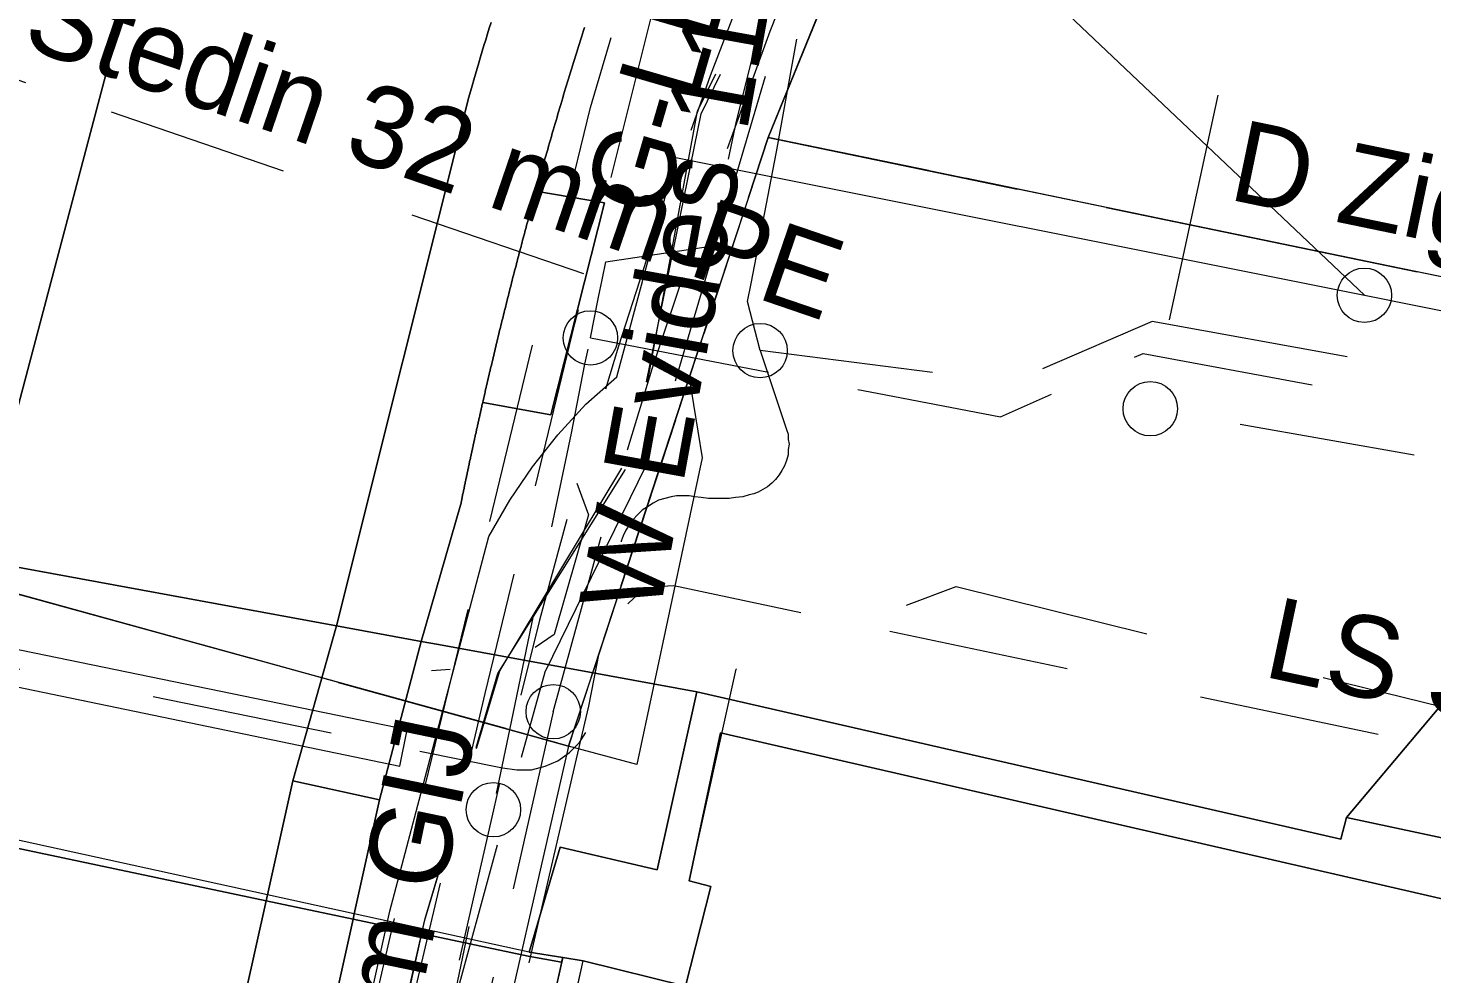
# Model space of a CAD drawing. Header units: metres. Extents: x 104718 to 105139, y 425172 to 425468.
# Drawn here: x 104802.12 to 104817.59, y 425290.49 to 425300.92 of the extents above; entities that cross this region are included whole.
import ezdxf
from ezdxf.enums import TextEntityAlignment as Align

# ---------------------------------------------------------------- set-up
doc = ezdxf.new("R2010")
doc.units = ezdxf.units.M
doc.header["$MEASUREMENT"] = 0
for name, pattern in [('IE-TERREINAFSCHEIDING_KUNSTMATIG-SO', [10, 4, 4, -2]), ('KG-PERCEEL-SO', [19, 5.5, -4, 5.5, -4]), ('KL-GAS_LD-SO', [13, 4, -2, 4, -3]), ('KL-LS-SO', [13, 4, -2, 4, -3]), ('KL-MS-SO', [13, 4, -2, 4, -3]), ('KL-TELECOM-SO', [9, 7, -2]), ('KL-WATER-SO', [9.5, 7, -2.5]), ('RI-GWA-SO', [18.45, 6, -1.8, 1.75, -1.8, 1.75, -1.8, 1.75, -1.8])]:
    doc.linetypes.add(name, pattern=pattern)
for name, color, linetype, lineweight in [('B-OI-KL-DATA_HULPSTUK-S', 90, 'Continuous', 18), ('B-OI-KL-DATA_MANTELBUIS-G', 90, 'Continuous', 18), ('B-OI-KL-DATA_TELECOM-G', 90, 'KL-TELECOM-SO', 18), ('B-OI-KL-DATA_TELECOM-T', 90, 'KL-TELECOM-SO', 18), ('B-OI-KL-ET_HULPSTUK-S', 10, 'Continuous', 18), ('B-OI-KL-ET_LS-G', 190, 'KL-LS-SO', 18), ('B-OI-KL-ET_LS-T', 190, 'KL-LS-SO', 18), ('B-OI-KL-ET_MANTELBUIS-G', 10, 'Continuous', 18), ('B-OI-KL-ET_MS-G', 130, 'KL-MS-SO', 18), ('B-OI-KL-GAS_HULPSTUK-S', 30, 'Continuous', 18), ('B-OI-KL-GAS_LD-G', 50, 'KL-GAS_LD-SO', 18), ('B-OI-KL-GAS_LD-T', 50, 'KL-GAS_LD-SO', 18), ('B-OI-KL-WATER_HULPSTUK-S', 170, 'Continuous', 18), ('B-OI-KL-WATER_TRANSPORTLEIDING-G', 170, 'KL-WATER-SO', 18), ('B-OI-KL-WATER_TRANSPORTLEIDING-T', 170, 'KL-WATER-SO', 18), ('B-OI-RI-GWA_RIOOLLEIDING-G', 30, 'RI-GWA-SO', 18), ('B-OI-RI-GWA_RIOOLPUT-S', 30, 'Continuous', 18), ('B-XX-GK-KADEMUUR-G', 150, 'Continuous', 18), ('B-XX-IE-TERREINAFSCHEIDING_KUNSTMATIG_MUUR-G', 90, 'IE-TERREINAFSCHEIDING_KUNSTMATIG-SO', 18), ('B-XX-KG-GRENS_PERCEEL-G', 150, 'KG-PERCEEL-SO', 18), ('B-XX-KW-KUNSTWERK_DEK-G', 170, 'Continuous', 18), ('B-XX-OG-WATER_RIVIER-G', 130, 'Continuous', 18), ('B-XX-VH-OPENVERHARDING-G', 90, 'Continuous', 18), ('B-XX-VH-OPENVERHARDING_SIERBESTRATING-G', 90, 'Continuous', 18), ('B-XX-VH-OPENVERHARDING_STRAATBAKSTEEN-G', 90, 'Continuous', 18)]:
    doc.layers.add(name, color=color, linetype=linetype, lineweight=lineweight)

msp = doc.modelspace()

# ---------------------------------------------------------------- linework, layer by layer
at = {"layer": 'B-OI-KL-DATA_HULPSTUK-S'}
msp.add_circle((104816.85, 425297.97), 0.3, dxfattribs=at)
msp.add_circle((104816.85, 425297.97), 0.3, dxfattribs=at)
msp.add_circle((104816.85, 425297.97), 0.3, dxfattribs=at)
at = {"layer": 'B-OI-KL-DATA_MANTELBUIS-G', "ltscale": 0.5, "flags": 128}
for points in [[(104812.76, 425301.85), (104816.85, 425297.97)], [(104810.91, 425301.26), (104810.28, 425299.71)], [(104810.28, 425299.71), (104809.41, 425297.06)], [(104824.37, 425296.79), (104810.28, 425299.71)], [(104803.6, 425279.89), (104806.11, 425291.18), (104807.2, 425295.31), (104807.43, 425295.71), (104807.68, 425296.08), (104807.96, 425296.43), (104808.27, 425296.77), (104808.61, 425297.07), (104809.26, 425299.49), (104816.85, 425297.97)], [(104816.85, 425297.97), (104822.47, 425296.84), (104834.35, 425294.46)], [(104809.41, 425297.06), (104809.55, 425296.18), (104808.83, 425292.8), (104808.08, 425293)], [(104809.41, 425297.06), (104808.08, 425293)], [(104807.62, 425293.13), (104800.55, 425295.08)], [(104807.62, 425293.13), (104800.55, 425295.08)], [(104808.08, 425293), (104807.62, 425293.13)], [(104808.08, 425293), (104807.14, 425288.9)]]:
    msp.add_lwpolyline(points, dxfattribs=at)
at = {"layer": 'B-OI-KL-DATA_TELECOM-G', "ltscale": 0.5, "flags": 128}
for points in [[(104804.18, 425279.81), (104805.36, 425284.85), (104807.82, 425293.82), (104809.06, 425296.35), (104810.51, 425301.27), (104813.02, 425308.39), (104817.82, 425317.66), (104822.44, 425323.78), (104824.53, 425326.02), (104831.18, 425331.11), (104842.74, 425338.79), (104851.73, 425343.72), (104867.99, 425352.37), (104872.6, 425354.9), (104886.84, 425362.72), (104890.36, 425364.46), (104892.8, 425364.99), (104895.12, 425364.84), (104895.55, 425364.92), (104895.84, 425365.16), (104899.86, 425371.49)], [(104804.18, 425279.81), (104805.36, 425284.85), (104807.82, 425293.82), (104809.06, 425296.35), (104810.51, 425301.27), (104813.02, 425308.39), (104817.82, 425317.66), (104822.44, 425323.78), (104824.53, 425326.02), (104831.18, 425331.11), (104842.74, 425338.79), (104851.73, 425343.72), (104867.99, 425352.37), (104872.6, 425354.9), (104886.84, 425362.72), (104890.36, 425364.46), (104892.8, 425364.99), (104895.12, 425364.84), (104895.55, 425364.92), (104895.84, 425365.16), (104899.86, 425371.49)], [(104804.01, 425279.84), (104806.5, 425291.1), (104807.3, 425293.8), (104808.8, 425296.2), (104809.5, 425300), (104818.8, 425318.8), (104821.3, 425324), (104828.1, 425329.1), (104839.1, 425335.4), (104845.3, 425339.9), (104848.7, 425342.3), (104887, 425362.7), (104896.3, 425365), (104900.8, 425371.09)], [(104804.01, 425279.84), (104806.5, 425291.1), (104807.3, 425293.8), (104808.8, 425296.2), (104809.5, 425300), (104818.8, 425318.8), (104821.3, 425324), (104828.1, 425329.1), (104839.1, 425335.4), (104848.7, 425342.3), (104887, 425362.7), (104896.3, 425365), (104900.8, 425371.09)], [(104804.01, 425279.84), (104806.5, 425291.1), (104807.3, 425293.8), (104808.8, 425296.2), (104809.5, 425300), (104818.8, 425318.8), (104821.3, 425324), (104828.1, 425329.1), (104839.1, 425335.4), (104845.3, 425339.9), (104848.7, 425342.3), (104864, 425350.4), (104887, 425362.7), (104896.3, 425365), (104900.8, 425371.09)], [(104804.01, 425279.84), (104806.5, 425291.1), (104807.3, 425293.8), (104808.8, 425296.2), (104809.5, 425300), (104818.8, 425318.8), (104821.3, 425324), (104828.1, 425329.1), (104839.1, 425335.4), (104848.7, 425342.3), (104887, 425362.7), (104896.3, 425365), (104900.8, 425371.09)], [(104804.01, 425279.84), (104806.5, 425291.1), (104807.3, 425293.8), (104808.8, 425296.2), (104809.5, 425300), (104818.8, 425318.8), (104821.3, 425324), (104828.1, 425329.1), (104839.1, 425335.4), (104845.3, 425339.9), (104848.7, 425342.3), (104887, 425362.7), (104896.3, 425365), (104900.8, 425371.09)], [(104804.01, 425279.84), (104806.5, 425291.1), (104807.3, 425293.8), (104808.8, 425296.2), (104809.5, 425300), (104818.8, 425318.8), (104821.3, 425324), (104828.1, 425329.1), (104839.1, 425335.4), (104845.3, 425339.9), (104848.7, 425342.3), (104887, 425362.7), (104896.3, 425365), (104900.8, 425371.09)], [(104803.97, 425279.84), (104806.49, 425291.07), (104807.32, 425293.83), (104808.78, 425296.25), (104809.54, 425299.97), (104818.8, 425318.83), (104821.33, 425323.99), (104828.08, 425329.1), (104839.11, 425335.4), (104845.31, 425339.89), (104848.66, 425342.26), (104863.96, 425350.36), (104887.03, 425362.66), (104897.07, 425364.83), (104901.01, 425371)], [(104804.01, 425279.84), (104806.5, 425291.1), (104807.3, 425293.8), (104808.8, 425296.2), (104809.5, 425300), (104818.8, 425318.8), (104821.3, 425324), (104828.1, 425329.1), (104839.1, 425335.4), (104845.3, 425339.9), (104848.7, 425342.3), (104864, 425350.4), (104887, 425362.7), (104897.1, 425364.8), (104901.05, 425370.98)], [(104797.6, 425294.87), (104797.83, 425294.82), (104798.04, 425295.78), (104800.55, 425295.08), (104807.62, 425293.13), (104808.08, 425293), (104809.41, 425297.06), (104810.28, 425299.71), (104810.91, 425301.26), (104815.04, 425310.98), (104816.63, 425314.34), (104817.51, 425316.41), (104818.58, 425318.96), (104822.18, 425322.47), (104829.03, 425328.96), (104829.89, 425328.82), (104835.86, 425332.78), (104847.08, 425340.03), (104848.45, 425339.75), (104848.34, 425339.25)], [(104797.6, 425294.87), (104797.83, 425294.82), (104798.04, 425295.78), (104800.55, 425295.08), (104807.62, 425293.13), (104808.08, 425293), (104809.41, 425297.06), (104810.28, 425299.71), (104810.91, 425301.26), (104815.04, 425310.98), (104816.63, 425314.34), (104817.51, 425316.41), (104818.58, 425318.96), (104822.18, 425322.47), (104829.03, 425328.96), (104829.89, 425328.82), (104835.86, 425332.78), (104847.08, 425340.03), (104848.45, 425339.75), (104848.34, 425339.25)], [(104797.6, 425294.87), (104797.83, 425294.82), (104798.04, 425295.78), (104800.55, 425295.08), (104807.62, 425293.13), (104808.08, 425293), (104809.41, 425297.06), (104810.28, 425299.71), (104824.37, 425296.79), (104834.58, 425294.58), (104840.88, 425293.67), (104850.35, 425292.29), (104853.99, 425291.74), (104853.98, 425291.63), (104854.92, 425291.48), (104856.67, 425291.22), (104861.27, 425290.53), (104861.32, 425290.82)], [(104797.6, 425294.87), (104797.83, 425294.82), (104798.04, 425295.78), (104800.55, 425295.08), (104807.62, 425293.13), (104808.08, 425293), (104809.41, 425297.06), (104810.28, 425299.71), (104824.37, 425296.79), (104834.58, 425294.58), (104840.88, 425293.67), (104850.35, 425292.29), (104853.99, 425291.74), (104853.98, 425291.63), (104854.92, 425291.48), (104854.97, 425291.78)], [(104878.09, 425288.35), (104878.03, 425288.01), (104872.58, 425288.91), (104872.56, 425288.83), (104872.4, 425288.85), (104866.81, 425289.69), (104862.54, 425290.34), (104861.27, 425290.53), (104856.67, 425291.22), (104854.92, 425291.48), (104853.98, 425291.63), (104853.99, 425291.74), (104850.35, 425292.29), (104840.88, 425293.67), (104834.58, 425294.58), (104824.37, 425296.79), (104810.28, 425299.71), (104809.41, 425297.06), (104808.08, 425293), (104807.62, 425293.13), (104800.55, 425295.08), (104798.04, 425295.78), (104797.83, 425294.82), (104797.6, 425294.87)], [(104797.6, 425294.87), (104797.83, 425294.82), (104798.04, 425295.78), (104800.55, 425295.08), (104807.62, 425293.13), (104808.08, 425293), (104809.41, 425297.06), (104810.28, 425299.71), (104824.37, 425296.79), (104834.58, 425294.58), (104840.88, 425293.67), (104850.35, 425292.29), (104853.99, 425291.74), (104853.98, 425291.63), (104854.92, 425291.48), (104856.67, 425291.22), (104861.27, 425290.53), (104862.54, 425290.34), (104866.81, 425289.69), (104866.86, 425289.99)], [(104797.6, 425294.87), (104797.83, 425294.82), (104798.04, 425295.78), (104800.55, 425295.08), (104807.62, 425293.13), (104808.08, 425293), (104809.41, 425297.06), (104810.28, 425299.71), (104824.37, 425296.79), (104834.58, 425294.58), (104840.88, 425293.67), (104850.35, 425292.29), (104850.39, 425292.59)], [(104797.6, 425294.87), (104797.83, 425294.82), (104798.04, 425295.78), (104800.55, 425295.08), (104807.62, 425293.13), (104808.08, 425293), (104809.41, 425297.06), (104810.28, 425299.71), (104824.37, 425296.79), (104824.41, 425296.96)], [(104797.6, 425294.87), (104797.83, 425294.82), (104798.04, 425295.78), (104800.55, 425295.08), (104807.62, 425293.13), (104808.08, 425293), (104809.41, 425297.06), (104810.28, 425299.71), (104824.37, 425296.79), (104834.58, 425294.58), (104840.88, 425293.67), (104840.93, 425293.97)], [(104952.37, 425285.18), (104952.67, 425286.65), (104951.61, 425286.87), (104951.23, 425285), (104943.65, 425286.64), (104941.85, 425284.88), (104937.47, 425283.44), (104934.98, 425281.02), (104931.4, 425280.07), (104926.59, 425281.6), (104926.64, 425282.22), (104922.92, 425282.98), (104919.73, 425283.96), (104917.36, 425283.95), (104916.91, 425281.18), (104914.22, 425281.65), (104914.2, 425281.54), (104904.39, 425283.24), (104904.27, 425283.26), (104904.29, 425283.37), (104901.14, 425283.93), (104896.18, 425284.82), (104895.42, 425285.95), (104883.51, 425288.35), (104882.26, 425287.42), (104881.69, 425287.53), (104881.67, 425287.41), (104878.03, 425288.01), (104872.58, 425288.91), (104872.56, 425288.83), (104872.4, 425288.85), (104866.81, 425289.69), (104862.54, 425290.34), (104861.27, 425290.53), (104856.67, 425291.22), (104854.92, 425291.48), (104853.98, 425291.63), (104853.99, 425291.74), (104850.35, 425292.29), (104840.88, 425293.67), (104834.58, 425294.58), (104824.37, 425296.79), (104810.28, 425299.71), (104809.41, 425297.06), (104808.08, 425293), (104807.62, 425293.13), (104800.55, 425295.08), (104798.04, 425295.78), (104797.83, 425294.82), (104797.6, 425294.87)]]:
    msp.add_lwpolyline(points, dxfattribs=at)
at = {"layer": 'B-OI-KL-ET_HULPSTUK-S'}
for centre in [(104807.91, 425293.38), (104807.25, 425292.3)]:
    msp.add_circle(centre, 0.3, dxfattribs=at)
at = {"layer": 'B-OI-KL-ET_LS-G', "ltscale": 0.5, "flags": 128}
for points in [[(104807.91, 425293.38), (104808.43, 425295.28), (104809, 425297.16), (104809.63, 425299.03), (104810.3, 425300.88), (104811.02, 425302.71), (104811.8, 425304.52), (104812.62, 425306.3), (104813.49, 425308.07), (104817.3, 425314.08), (104819.76, 425318.71), (104820.84, 425320.38), (104821.25, 425320.87), (104821.56, 425321.23), (104821.74, 425321.39), (104821.96, 425321.5), (104822.19, 425321.55), (104822.43, 425321.55), (104823.36, 425321.44)], [(104812.8, 425307.58), (104812.1, 425306.18), (104811.43, 425304.75), (104810.8, 425303.31), (104810.2, 425301.86), (104809.64, 425300.39), (104809.11, 425298.9), (104808.63, 425297.41), (104808.17, 425295.9), (104807.76, 425294.39), (104807.38, 425292.87), (104807.25, 425292.3), (104804.74, 425281.2), (104804.42, 425279.78)], [(104799.18, 425296.01), (104798.79, 425295.6), (104798.64, 425294.94), (104798.64, 425294.8), (104798.69, 425294.67), (104798.78, 425294.56), (104798.91, 425294.49), (104807.35, 425292.76), (104807.51, 425292.74), (104807.67, 425292.74), (104807.82, 425292.78), (104807.96, 425292.84), (104808.09, 425292.93), (104808.2, 425293.04), (104808.28, 425293.17), (104808.33, 425293.31), (104808.63, 425294.39), (104808.72, 425294.56), (104808.86, 425294.69), (104809.04, 425294.76), (104809.24, 425294.77), (104827.15, 425290.99), (104827.35, 425291), (104827.54, 425291.08), (104827.69, 425291.22), (104827.79, 425291.4), (104828.47, 425294.76), (104828.5, 425294.87), (104828.56, 425294.96), (104828.64, 425295.05), (104828.74, 425295.11), (104828.84, 425295.16), (104828.96, 425295.19), (104829.08, 425295.19), (104829.2, 425295.18), (104831.74, 425294.66), (104833.84, 425294.24), (104834.32, 425294.14), (104838.54, 425293.5), (104840.43, 425293.22), (104847.7, 425292.12), (104848.54, 425292), (104849.19, 425291.9), (104855.36, 425290.97), (104855.91, 425290.88), (104861.68, 425290.01), (104862.58, 425289.87), (104869.3, 425288.83), (104876.52, 425287.7), (104876.69, 425287.68), (104879.74, 425287.2)], [(104808.17, 425295.9), (104808.3, 425295.55), (104807.92, 425294.23), (104807.42, 425293.89), (104806.57, 425293.83)], [(104807.91, 425293.38), (104804.82, 425279.73)]]:
    msp.add_lwpolyline(points, dxfattribs=at)
at = {"layer": 'B-OI-KL-ET_MANTELBUIS-G', "ltscale": 0.5, "flags": 128}
msp.add_lwpolyline([(104799.27, 425294.22), (104806.22, 425292.78), (104806.3, 425293.18), (104799.35, 425294.61), (104799.27, 425294.22)], dxfattribs=at)
at = {"layer": 'B-OI-KL-ET_MS-G', "ltscale": 0.5, "flags": 128}
for points in [[(104803.6, 425279.89), (104805.35, 425287.62), (104806.49, 425292.52), (104808.32, 425300.04), (104809.07, 425302.57), (104809.8, 425304.57), (104810.57, 425306.47), (104812, 425309.57), (104812.87, 425311.4), (104813.7, 425313.07), (104814.65, 425314.59), (104815.44, 425316.07), (104816.9, 425318.47), (104817.91, 425320.08), (104819.04, 425321.71), (104820.74, 425323.79), (104825.81, 425329.51), (104838.75, 425338.35), (104840.32, 425338.42), (104856.21, 425346.57), (104881.54, 425360.25), (104884.85, 425361.72), (104886.47, 425362.24), (104888.99, 425362.81), (104890.74, 425363.04), (104893.57, 425363.16), (104895.55, 425363.04), (104897.04, 425362.85), (104902.96, 425361.12), (104904.2, 425360.65), (104904.34, 425360.63), (104904.47, 425360.67), (104904.58, 425360.74), (104904.66, 425360.86), (104907.35, 425368.28)], [(104804.11, 425280.28), (104806.2, 425289.5), (104807.16, 425293.58), (104808.15, 425297.66), (104809.06, 425301.32), (104809.09, 425301.42), (104809.15, 425301.52), (104809.32, 425301.68), (104809.52, 425301.77), (104809.75, 425301.79), (104812.79, 425301.29)]]:
    msp.add_lwpolyline(points, dxfattribs=at)
at = {"layer": 'B-OI-KL-GAS_HULPSTUK-S'}
msp.add_circle((104808.32, 425297.5), 0.3, dxfattribs=at)
at = {"layer": 'B-OI-KL-GAS_LD-G', "ltscale": 0.5, "flags": 128}
for points in [[(104808.32, 425297.5), (104808.41, 425297.95), (104808.45, 425298.14), (104808.49, 425298.34), (104809.64, 425298.51), (104809.93, 425299.89), (104810.74, 425303.11), (104812.11, 425307.81)], [(104800.17, 425300.85), (104801.2, 425300.62), (104808.45, 425298.14)], [(104804.65, 425279.75), (104807.45, 425293.27), (104807.89, 425295.39), (104808.11, 425296.45), (104808.26, 425297.21), (104808.32, 425297.5)], [(104808.32, 425297.5), (104811.48, 425296.89)], [(104811.48, 425296.89), (104812.84, 425296.63), (104814.41, 425297.33), (104832.89, 425293.88), (104833.56, 425294.16), (104834.74, 425293.94), (104835.25, 425293.44), (104837.11, 425293.09), (104838.32, 425292.87), (104840.73, 425292.42), (104849.15, 425290.9), (104849.75, 425290.79), (104853.41, 425290.14), (104854.76, 425289.9), (104856.12, 425289.65), (104857.32, 425289.44), (104857.93, 425289.33), (104862.04, 425288.72), (104863.07, 425288.57), (104865.27, 425288.24), (104869.24, 425287.65), (104870.34, 425287.49), (104872.78, 425287.13), (104872.81, 425287.12), (104872.9, 425287.11), (104874.87, 425286.82), (104877.59, 425286.42), (104878.31, 425286.31), (104879.92, 425286.07), (104912.57, 425280.49), (104914.67, 425280.13), (104915.45, 425278.77), (104917.81, 425278.43), (104919.24, 425279.35), (104920.34, 425279.17), (104924.07, 425278.74), (104927.8, 425278.74), (104930.21, 425278.93), (104933.22, 425279.5), (104936.37, 425280.67), (104939.12, 425281.95), (104941.8, 425283.25), (104950.36, 425286.81), (104952.09, 425287.39), (104952.75, 425288.04)]]:
    msp.add_lwpolyline(points, dxfattribs=at)
at = {"layer": 'B-OI-KL-WATER_HULPSTUK-S'}
msp.add_circle((104810.19, 425297.36), 0.3, dxfattribs=at)
at = {"layer": 'B-OI-KL-WATER_TRANSPORTLEIDING-G', "ltscale": 0.5, "flags": 128}
for points in [[(104810.19, 425297.36), (104810.05, 425297.9), (104810.09, 425298.1), (104810.37, 425299.55), (104810.73, 425301.54), (104810.74, 425301.58), (104810.75, 425301.63), (104810.76, 425301.67), (104810.77, 425301.71), (104810.79, 425301.77), (104810.8, 425301.84), (104810.82, 425301.9), (104810.83, 425301.97), (104810.96, 425302.47), (104811.09, 425302.98), (104811.23, 425303.48), (104811.37, 425303.98), (104811.52, 425304.48), (104811.67, 425304.98), (104811.83, 425305.48), (104811.99, 425305.97)], [(104849.36, 425291.27), (104848.96, 425291.36), (104847.79, 425291.62), (104841.38, 425292.79), (104841.04, 425292.85), (104834.56, 425294.03), (104826.91, 425295.43), (104822.36, 425296.26), (104814.51, 425297.68), (104812.96, 425297.01), (104810.19, 425297.36)], [(104810.19, 425297.36), (104810.48, 425296.49), (104810.5, 425296.44), (104810.5, 425296.38), (104810.51, 425296.33), (104810.5, 425296.27), (104810.5, 425296.21), (104810.48, 425296.15), (104810.46, 425296.09), (104810.43, 425296.04), (104810.4, 425295.99), (104810.36, 425295.94), (104810.32, 425295.9), (104810.27, 425295.86), (104810.22, 425295.83), (104810.17, 425295.8), (104810.12, 425295.78), (104810.07, 425295.77), (104810, 425295.75), (104809.92, 425295.74), (104809.85, 425295.73), (104809.77, 425295.73), (104809.7, 425295.73), (104809.62, 425295.73), (104809.54, 425295.74), (104809.47, 425295.75), (104809.41, 425295.76), (104809.34, 425295.76), (104809.27, 425295.76), (104809.21, 425295.75), (104809.14, 425295.73), (104809.07, 425295.71), (104809.01, 425295.68), (104808.95, 425295.64), (104808.89, 425295.6), (104808.84, 425295.55), (104808.79, 425295.5), (104808.75, 425295.44), (104808.71, 425295.38), (104808.68, 425295.32), (104808.66, 425295.26), (104808.64, 425295.2), (104808.59, 425294.96), (104808.42, 425294.06), (104808.3, 425293.44), (104808.2, 425293.02), (104807.19, 425288.68), (104806.25, 425284.48), (104805.27, 425280.08), (104805.17, 425279.69)]]:
    msp.add_lwpolyline(points, dxfattribs=at)
at = {"layer": 'B-OI-RI-GWA_RIOOLLEIDING-G', "ltscale": 0.5, "flags": 128}
for points in [[(104817.19, 425309.19), (104814.7, 425297.7)], [(104815.48, 425296.55), (104817.4, 425296.21)]]:
    msp.add_lwpolyline(points, dxfattribs=at)
at = {"layer": 'B-OI-RI-GWA_RIOOLPUT-S'}
msp.add_circle((104814.49, 425296.72), 0.3, dxfattribs=at)
at = {"layer": 'B-XX-GK-KADEMUUR-G', "ltscale": 0.5}
msp.add_lwpolyline([(104829.726, 425289.427), (104816.653, 425292.214), (104816.591, 425291.976), (104809.492, 425293.598), (104809.054, 425291.638), (104807.985, 425291.887), (104807.645, 425290.729), (104808.015, 425290.67), (104808.24, 425290.634), (104809.368, 425290.354), (104809.648, 425291.453), (104809.41, 425291.515), (104809.755, 425293.149), (104818.696, 425291.091), (104830.086, 425288.775)], dxfattribs=at)
at = {"layer": 'B-XX-IE-TERREINAFSCHEIDING_KUNSTMATIG_MUUR-G', "ltscale": 0.5}
msp.add_lwpolyline([(104805.598, 425279.821), (104805.804, 425279.761), (104808.24, 425290.634), (104808.015, 425290.67)], close=True, dxfattribs=at)
at = {"layer": 'B-XX-KG-GRENS_PERCEEL-G', "ltscale": 0.5, "flags": 128}
msp.add_lwpolyline([(104806.641, 425283.499), (104808.24, 425290.634), (104809.368, 425290.354), (104809.648, 425291.453), (104809.41, 425291.515), (104809.925, 425293.849), (104812.351, 425294.759), (104831.847, 425289.935), (104856.638, 425284.312), (104879.848, 425280.27), (104890.222, 425278.162), (104912.024, 425276.053), (104934.144, 425274.314), (104935.358, 425274.213), (104935.189, 425272.732), (104943.29, 425271.896)], dxfattribs=at)
at = {"layer": 'B-XX-KW-KUNSTWERK_DEK-G', "ltscale": 0.5}
msp.add_lwpolyline([(104795.465, 425281.983), (104795.791, 425281.89), (104797.457, 425281.525), (104798.425, 425281.313), (104802.33, 425280.457), (104803.294, 425280.245), (104805.179, 425279.827), (104805.565, 425279.674), (104805.598, 425279.821), (104805.804, 425279.761), (104808.24, 425290.634), (104808.015, 425290.67), (104807.645, 425290.729), (104805.717, 425291.152), (104804.76, 425291.361), (104800.854, 425292.217), (104799.909, 425292.425), (104797.901, 425292.856), (104797.752, 425292.917), (104795.257, 425282.074)], close=True, dxfattribs=at)
at = {"layer": 'B-XX-OG-WATER_RIVIER-G', "ltscale": 0.5}
msp.add_lwpolyline([(104830.086, 425288.775), (104818.696, 425291.091), (104809.755, 425293.149), (104809.41, 425291.515), (104809.648, 425291.453), (104809.368, 425290.354), (104808.24, 425290.634), (104808.015, 425290.67), (104808.002, 425290.618), (104807.633, 425290.684), (104805.704, 425291.092), (104804.745, 425291.294), (104800.833, 425292.122), (104799.886, 425292.322), (104797.495, 425281.692)], dxfattribs=at)
at = {"layer": 'B-XX-VH-OPENVERHARDING-G', "ltscale": 0.5}
for points in [[(104807.719, 425299.116), (104807.713, 425299.093), (104807.706, 425299.069), (104807.7, 425299.046), (104807.693, 425299.022), (104807.687, 425298.999), (104807.68, 425298.976), (104807.674, 425298.952), (104807.668, 425298.929), (104807.661, 425298.906), (104807.655, 425298.882), (104807.649, 425298.859), (104807.642, 425298.835), (104807.636, 425298.812), (104807.63, 425298.788), (104807.623, 425298.765), (104807.617, 425298.742), (104807.611, 425298.718), (104807.604, 425298.695), (104807.598, 425298.671), (104807.592, 425298.648), (104807.586, 425298.624), (104807.58, 425298.601), (104807.573, 425298.578), (104807.567, 425298.554), (104807.561, 425298.531), (104807.555, 425298.507), (104807.549, 425298.484), (104807.542, 425298.46), (104807.536, 425298.437), (104807.53, 425298.413), (104807.524, 425298.39), (104807.518, 425298.366), (104807.512, 425298.343), (104807.506, 425298.32), (104807.5, 425298.296), (104807.494, 425298.273), (104807.487, 425298.249), (104807.481, 425298.226), (104807.475, 425298.202), (104807.469, 425298.179), (104807.463, 425298.155), (104807.457, 425298.132), (104807.451, 425298.108), (104807.445, 425298.085), (104807.439, 425298.061), (104807.433, 425298.038), (104807.427, 425298.014), (104807.421, 425297.991), (104807.416, 425297.967), (104807.41, 425297.944), (104807.404, 425297.92), (104807.398, 425297.897), (104807.392, 425297.873), (104807.386, 425297.85), (104807.38, 425297.826), (104807.374, 425297.802), (104807.369, 425297.779), (104807.363, 425297.755), (104807.357, 425297.732), (104807.351, 425297.708), (104807.345, 425297.685), (104807.339, 425297.661), (104807.334, 425297.638), (104807.328, 425297.614), (104807.322, 425297.591), (104807.316, 425297.567), (104807.311, 425297.543), (104807.305, 425297.52), (104807.299, 425297.496), (104807.294, 425297.473), (104807.288, 425297.449), (104807.282, 425297.426), (104807.277, 425297.402), (104807.271, 425297.378), (104807.265, 425297.355), (104807.26, 425297.331), (104807.254, 425297.308), (104807.248, 425297.284), (104807.243, 425297.26), (104807.237, 425297.237), (104807.232, 425297.213), (104807.226, 425297.19), (104807.22, 425297.166), (104807.215, 425297.142), (104807.209, 425297.119), (104807.204, 425297.095), (104807.198, 425297.072), (104807.193, 425297.048), (104807.187, 425297.024), (104807.182, 425297.001), (104807.176, 425296.977), (104807.171, 425296.953), (104807.165, 425296.93), (104807.16, 425296.906), (104807.155, 425296.883), (104807.149, 425296.859), (104807.144, 425296.835), (104807.138, 425296.812), (104807.133, 425296.788), (104807.133, 425296.788), (104807.882, 425296.654), (104808.476, 425298.988)], [(104800.833, 425292.122), (104804.745, 425291.294), (104804.76, 425291.361), (104805.04, 425292.62), (104805.523, 425294.326), (104801.561, 425295.055), (104801.14, 425293.502), (104800.854, 425292.217)], [(104805.996, 425292.409), (104806.456, 425294.155), (104805.523, 425294.326), (104805.04, 425292.62)], [(104805.996, 425292.409), (104805.717, 425291.152), (104805.704, 425291.092), (104807.633, 425290.684), (104808.002, 425290.618), (104808.015, 425290.67), (104807.645, 425290.729), (104807.985, 425291.887), (104809.054, 425291.638), (104809.492, 425293.598), (104806.645, 425294.121), (104806.456, 425294.155)], [(104805.996, 425292.409), (104805.04, 425292.62), (104804.76, 425291.361), (104804.745, 425291.294), (104805.704, 425291.092), (104805.717, 425291.152)], [(104800.833, 425292.122), (104798.46, 425281.469), (104798.425, 425281.313), (104802.33, 425280.457), (104802.355, 425280.57), (104804.745, 425291.294), (104804.76, 425291.361), (104800.854, 425292.217)], [(104802.355, 425280.57), (104802.33, 425280.457), (104803.294, 425280.245), (104803.317, 425280.348), (104805.704, 425291.092), (104805.717, 425291.152), (104804.76, 425291.361), (104804.745, 425291.294)], [(104808.015, 425290.67), (104807.645, 425290.729), (104805.717, 425291.152), (104805.704, 425291.092), (104803.317, 425280.348), (104803.294, 425280.245), (104805.179, 425279.827), (104805.565, 425279.674), (104805.598, 425279.821)]]:
    msp.add_lwpolyline(points, close=True, dxfattribs=at)
msp.add_lwpolyline([(104854.037, 425292.032), (104847.836, 425292.983), (104834.636, 425294.872), (104822.573, 425297.333), (104821.176, 425297.586), (104816.653, 425292.214), (104829.726, 425289.427), (104830.039, 425290.913), (104830.495, 425290.82), (104830.74, 425292.012), (104832.092, 425291.742), (104831.845, 425290.542), (104835.833, 425289.721), (104840.31, 425288.688), (104840.605, 425289.968), (104842.106, 425289.622), (104841.811, 425288.342), (104850.059, 425286.439), (104850.352, 425287.711), (104851.914, 425287.367), (104851.617, 425286.08), (104853.003, 425285.76), (104859.815, 425284.336)], dxfattribs=at)
at = {"layer": 'B-XX-VH-OPENVERHARDING_SIERBESTRATING-G', "ltscale": 0.5}
msp.add_lwpolyline([(104803.197, 425301.225), (104801.561, 425295.055), (104805.523, 425294.326), (104806.979, 425300.153), (104806.979, 425300.153), (104806.997, 425300.216), (104807.016, 425300.28), (104807.034, 425300.343), (104807.053, 425300.407), (104807.072, 425300.47), (104807.091, 425300.533), (104807.109, 425300.597), (104807.128, 425300.66), (104807.147, 425300.723), (104807.167, 425300.787), (104807.186, 425300.85), (104807.205, 425300.913), (104807.225, 425300.976)], dxfattribs=at)
at = {"layer": 'B-XX-VH-OPENVERHARDING_STRAATBAKSTEEN-G', "ltscale": 0.5}
for points in [[(104801.561, 425295.055), (104803.197, 425301.225)], [(104807.225, 425300.976), (104807.205, 425300.913), (104807.186, 425300.85), (104807.167, 425300.787), (104807.147, 425300.723), (104807.128, 425300.66), (104807.109, 425300.597), (104807.091, 425300.533), (104807.072, 425300.47), (104807.053, 425300.407), (104807.034, 425300.343), (104807.016, 425300.28), (104806.997, 425300.216), (104806.979, 425300.153), (104806.979, 425300.153), (104805.523, 425294.326), (104806.456, 425294.155), (104806.889, 425295.657), (104806.889, 425295.657), (104806.891, 425295.668), (104806.894, 425295.68), (104806.896, 425295.691), (104806.898, 425295.703), (104806.901, 425295.714), (104806.903, 425295.726), (104806.905, 425295.737), (104806.908, 425295.749), (104806.91, 425295.76), (104806.912, 425295.771), (104806.915, 425295.783), (104806.917, 425295.794), (104806.92, 425295.806), (104806.922, 425295.817), (104806.924, 425295.829), (104806.927, 425295.84), (104806.929, 425295.852), (104806.931, 425295.863), (104806.934, 425295.874), (104806.936, 425295.886), (104806.939, 425295.897), (104806.941, 425295.909), (104806.943, 425295.92), (104806.946, 425295.932), (104806.948, 425295.943), (104806.951, 425295.955), (104806.953, 425295.966), (104806.955, 425295.977), (104806.958, 425295.989), (104806.96, 425296), (104806.963, 425296.012), (104806.965, 425296.023), (104806.968, 425296.035), (104806.97, 425296.046), (104806.972, 425296.057), (104806.975, 425296.069), (104806.977, 425296.08), (104806.98, 425296.092), (104806.982, 425296.103), (104806.985, 425296.115), (104806.987, 425296.126), (104806.989, 425296.137), (104806.992, 425296.149), (104806.994, 425296.16), (104806.997, 425296.172), (104806.999, 425296.183), (104807.002, 425296.195), (104807.004, 425296.206), (104807.007, 425296.217), (104807.009, 425296.229), (104807.012, 425296.24), (104807.014, 425296.252), (104807.016, 425296.263), (104807.019, 425296.275), (104807.021, 425296.286), (104807.024, 425296.297), (104807.026, 425296.309), (104807.029, 425296.32), (104807.031, 425296.332), (104807.034, 425296.343), (104807.036, 425296.355), (104807.039, 425296.366), (104807.041, 425296.377), (104807.044, 425296.389), (104807.046, 425296.4), (104807.049, 425296.412), (104807.051, 425296.423), (104807.054, 425296.434), (104807.056, 425296.446), (104807.059, 425296.457), (104807.061, 425296.469), (104807.064, 425296.48), (104807.066, 425296.492), (104807.069, 425296.503), (104807.072, 425296.514), (104807.074, 425296.526), (104807.077, 425296.537), (104807.079, 425296.549), (104807.082, 425296.56), (104807.084, 425296.571), (104807.087, 425296.583), (104807.089, 425296.594), (104807.092, 425296.606), (104807.094, 425296.617), (104807.097, 425296.628), (104807.1, 425296.64), (104807.102, 425296.651), (104807.105, 425296.663), (104807.107, 425296.674), (104807.11, 425296.685), (104807.112, 425296.697), (104807.115, 425296.708), (104807.117, 425296.72), (104807.12, 425296.731), (104807.123, 425296.742), (104807.125, 425296.754), (104807.128, 425296.765), (104807.13, 425296.777), (104807.133, 425296.788), (104807.133, 425296.788), (104807.138, 425296.812), (104807.144, 425296.835), (104807.149, 425296.859), (104807.155, 425296.883), (104807.16, 425296.906), (104807.165, 425296.93), (104807.171, 425296.953), (104807.176, 425296.977), (104807.182, 425297.001), (104807.187, 425297.024), (104807.193, 425297.048), (104807.198, 425297.072), (104807.204, 425297.095), (104807.209, 425297.119), (104807.215, 425297.142), (104807.22, 425297.166), (104807.226, 425297.19), (104807.232, 425297.213), (104807.237, 425297.237), (104807.243, 425297.26), (104807.248, 425297.284), (104807.254, 425297.308), (104807.26, 425297.331), (104807.265, 425297.355), (104807.271, 425297.378), (104807.277, 425297.402), (104807.282, 425297.426), (104807.288, 425297.449), (104807.294, 425297.473), (104807.299, 425297.496), (104807.305, 425297.52), (104807.311, 425297.543), (104807.316, 425297.567), (104807.322, 425297.591), (104807.328, 425297.614), (104807.334, 425297.638), (104807.339, 425297.661), (104807.345, 425297.685), (104807.351, 425297.708), (104807.357, 425297.732), (104807.363, 425297.755), (104807.369, 425297.779), (104807.374, 425297.802), (104807.38, 425297.826), (104807.386, 425297.85), (104807.392, 425297.873), (104807.398, 425297.897), (104807.404, 425297.92), (104807.41, 425297.944), (104807.416, 425297.967), (104807.421, 425297.991), (104807.427, 425298.014), (104807.433, 425298.038), (104807.439, 425298.061), (104807.445, 425298.085), (104807.451, 425298.108), (104807.457, 425298.132), (104807.463, 425298.155), (104807.469, 425298.179), (104807.475, 425298.202), (104807.481, 425298.226), (104807.487, 425298.249), (104807.494, 425298.273), (104807.5, 425298.296), (104807.506, 425298.32), (104807.512, 425298.343), (104807.518, 425298.366), (104807.524, 425298.39), (104807.53, 425298.413), (104807.536, 425298.437), (104807.542, 425298.46), (104807.549, 425298.484), (104807.555, 425298.507), (104807.561, 425298.531), (104807.567, 425298.554), (104807.573, 425298.578), (104807.58, 425298.601), (104807.586, 425298.624), (104807.592, 425298.648), (104807.598, 425298.671), (104807.604, 425298.695), (104807.611, 425298.718), (104807.617, 425298.742), (104807.623, 425298.765), (104807.63, 425298.788), (104807.636, 425298.812), (104807.642, 425298.835), (104807.649, 425298.859), (104807.655, 425298.882), (104807.661, 425298.906), (104807.668, 425298.929), (104807.674, 425298.952), (104807.68, 425298.976), (104807.687, 425298.999), (104807.693, 425299.022), (104807.7, 425299.046), (104807.706, 425299.069), (104807.713, 425299.093), (104807.719, 425299.116), (104807.719, 425299.116), (104807.729, 425299.152), (104807.739, 425299.187), (104807.749, 425299.223), (104807.759, 425299.258), (104807.768, 425299.294), (104807.778, 425299.329), (104807.788, 425299.365), (104807.798, 425299.401), (104807.808, 425299.436), (104807.819, 425299.472), (104807.829, 425299.507), (104807.839, 425299.543), (104807.849, 425299.578), (104807.859, 425299.614), (104807.869, 425299.649), (104807.88, 425299.685), (104807.89, 425299.72), (104807.9, 425299.756), (104807.91, 425299.791), (104807.921, 425299.827), (104807.931, 425299.862), (104807.941, 425299.897), (104807.952, 425299.933), (104807.962, 425299.968), (104807.973, 425300.004), (104807.983, 425300.039), (104807.994, 425300.074), (104808.004, 425300.11), (104808.015, 425300.145), (104808.025, 425300.181), (104808.036, 425300.216), (104808.046, 425300.251), (104808.057, 425300.287), (104808.068, 425300.322), (104808.078, 425300.357), (104808.089, 425300.393), (104808.1, 425300.428), (104808.111, 425300.463), (104808.122, 425300.499), (104808.132, 425300.534), (104808.143, 425300.569), (104808.154, 425300.605), (104808.165, 425300.64), (104808.176, 425300.675), (104808.187, 425300.711), (104808.198, 425300.746), (104808.209, 425300.781), (104808.22, 425300.816), (104808.231, 425300.851), (104808.242, 425300.887), (104808.253, 425300.922)], [(104808.253, 425300.922), (104808.242, 425300.887), (104808.231, 425300.851), (104808.22, 425300.816), (104808.209, 425300.781), (104808.198, 425300.746), (104808.187, 425300.711), (104808.176, 425300.675), (104808.165, 425300.64), (104808.154, 425300.605), (104808.143, 425300.569), (104808.132, 425300.534), (104808.122, 425300.499), (104808.111, 425300.463), (104808.1, 425300.428), (104808.089, 425300.393), (104808.078, 425300.357), (104808.068, 425300.322), (104808.057, 425300.287), (104808.046, 425300.251), (104808.036, 425300.216), (104808.025, 425300.181), (104808.015, 425300.145), (104808.004, 425300.11), (104807.994, 425300.074), (104807.983, 425300.039), (104807.973, 425300.004), (104807.962, 425299.968), (104807.952, 425299.933), (104807.941, 425299.897), (104807.931, 425299.862), (104807.921, 425299.827), (104807.91, 425299.791), (104807.9, 425299.756), (104807.89, 425299.72), (104807.88, 425299.685), (104807.869, 425299.649), (104807.859, 425299.614), (104807.849, 425299.578), (104807.839, 425299.543), (104807.829, 425299.507), (104807.819, 425299.472), (104807.808, 425299.436), (104807.798, 425299.401), (104807.788, 425299.365), (104807.778, 425299.329), (104807.768, 425299.294), (104807.759, 425299.258), (104807.749, 425299.223), (104807.739, 425299.187), (104807.729, 425299.152), (104807.719, 425299.116), (104807.719, 425299.116), (104808.476, 425298.988), (104807.882, 425296.654), (104807.133, 425296.788), (104807.133, 425296.788), (104807.13, 425296.777), (104807.128, 425296.765), (104807.125, 425296.754), (104807.123, 425296.742), (104807.12, 425296.731), (104807.117, 425296.72), (104807.115, 425296.708), (104807.112, 425296.697), (104807.11, 425296.685), (104807.107, 425296.674), (104807.105, 425296.663), (104807.102, 425296.651), (104807.1, 425296.64), (104807.097, 425296.628), (104807.094, 425296.617), (104807.092, 425296.606), (104807.089, 425296.594), (104807.087, 425296.583), (104807.084, 425296.571), (104807.082, 425296.56), (104807.079, 425296.549), (104807.077, 425296.537), (104807.074, 425296.526), (104807.072, 425296.514), (104807.069, 425296.503), (104807.066, 425296.492), (104807.064, 425296.48), (104807.061, 425296.469), (104807.059, 425296.457), (104807.056, 425296.446), (104807.054, 425296.434), (104807.051, 425296.423), (104807.049, 425296.412), (104807.046, 425296.4), (104807.044, 425296.389), (104807.041, 425296.377), (104807.039, 425296.366), (104807.036, 425296.355), (104807.034, 425296.343), (104807.031, 425296.332), (104807.029, 425296.32), (104807.026, 425296.309), (104807.024, 425296.297), (104807.021, 425296.286), (104807.019, 425296.275), (104807.016, 425296.263), (104807.014, 425296.252), (104807.012, 425296.24), (104807.009, 425296.229), (104807.007, 425296.217), (104807.004, 425296.206), (104807.002, 425296.195), (104806.999, 425296.183), (104806.997, 425296.172), (104806.994, 425296.16), (104806.992, 425296.149), (104806.989, 425296.137), (104806.987, 425296.126), (104806.985, 425296.115), (104806.982, 425296.103), (104806.98, 425296.092), (104806.977, 425296.08), (104806.975, 425296.069), (104806.972, 425296.057), (104806.97, 425296.046), (104806.968, 425296.035), (104806.965, 425296.023), (104806.963, 425296.012), (104806.96, 425296), (104806.958, 425295.989), (104806.955, 425295.977), (104806.953, 425295.966), (104806.951, 425295.955), (104806.948, 425295.943), (104806.946, 425295.932), (104806.943, 425295.92), (104806.941, 425295.909), (104806.939, 425295.897), (104806.936, 425295.886), (104806.934, 425295.874), (104806.931, 425295.863), (104806.929, 425295.852), (104806.927, 425295.84), (104806.924, 425295.829), (104806.922, 425295.817), (104806.92, 425295.806), (104806.917, 425295.794), (104806.915, 425295.783), (104806.912, 425295.771), (104806.91, 425295.76), (104806.908, 425295.749), (104806.905, 425295.737), (104806.903, 425295.726), (104806.901, 425295.714), (104806.898, 425295.703), (104806.896, 425295.691), (104806.894, 425295.68), (104806.891, 425295.668), (104806.889, 425295.657), (104806.889, 425295.657), (104806.456, 425294.155), (104806.645, 425294.121), (104809.492, 425293.598), (104816.591, 425291.976), (104816.653, 425292.214), (104821.176, 425297.586)]]:
    msp.add_lwpolyline(points, dxfattribs=at)

# ---------------------------------------------------------------- texts
at = {"layer": 'B-OI-KL-DATA_TELECOM-T'}
msp.add_text('D Ziggo', height=0.9, rotation=348.2918, dxfattribs=at).set_placement((104817.489, 425299.043), align=Align.MIDDLE_CENTER)
at = {"layer": 'B-OI-KL-ET_LS-T'}
msp.add_text('LS Stedin', height=0.9, rotation=348.0823, dxfattribs=at).set_placement((104818.362, 425293.673), align=Align.MIDDLE_CENTER)
at = {"layer": 'B-OI-KL-GAS_LD-T'}
for s, rotation, p in [('G-LD Stedin 160 mm PVC', 73.7492, (104810.647, 425305.687)), ('G-LD Stedin 32 mm PE', 341.1158, (104805.087, 425300.146)), ('G-LD Stedin 174 mm GIJ', 78.2994, (104805.257, 425286.674))]:
    msp.add_text(s, height=0.9, rotation=rotation, dxfattribs=at).set_placement(p, align=Align.MIDDLE_CENTER)
at = {"layer": 'B-OI-KL-WATER_TRANSPORTLEIDING-T'}
msp.add_text('W Evides 110 mm PVC', height=0.9, rotation=79.7458, dxfattribs=at).set_placement((104809.753, 425300.689), align=Align.MIDDLE_CENTER)

doc.saveas('drawing.dxf')
